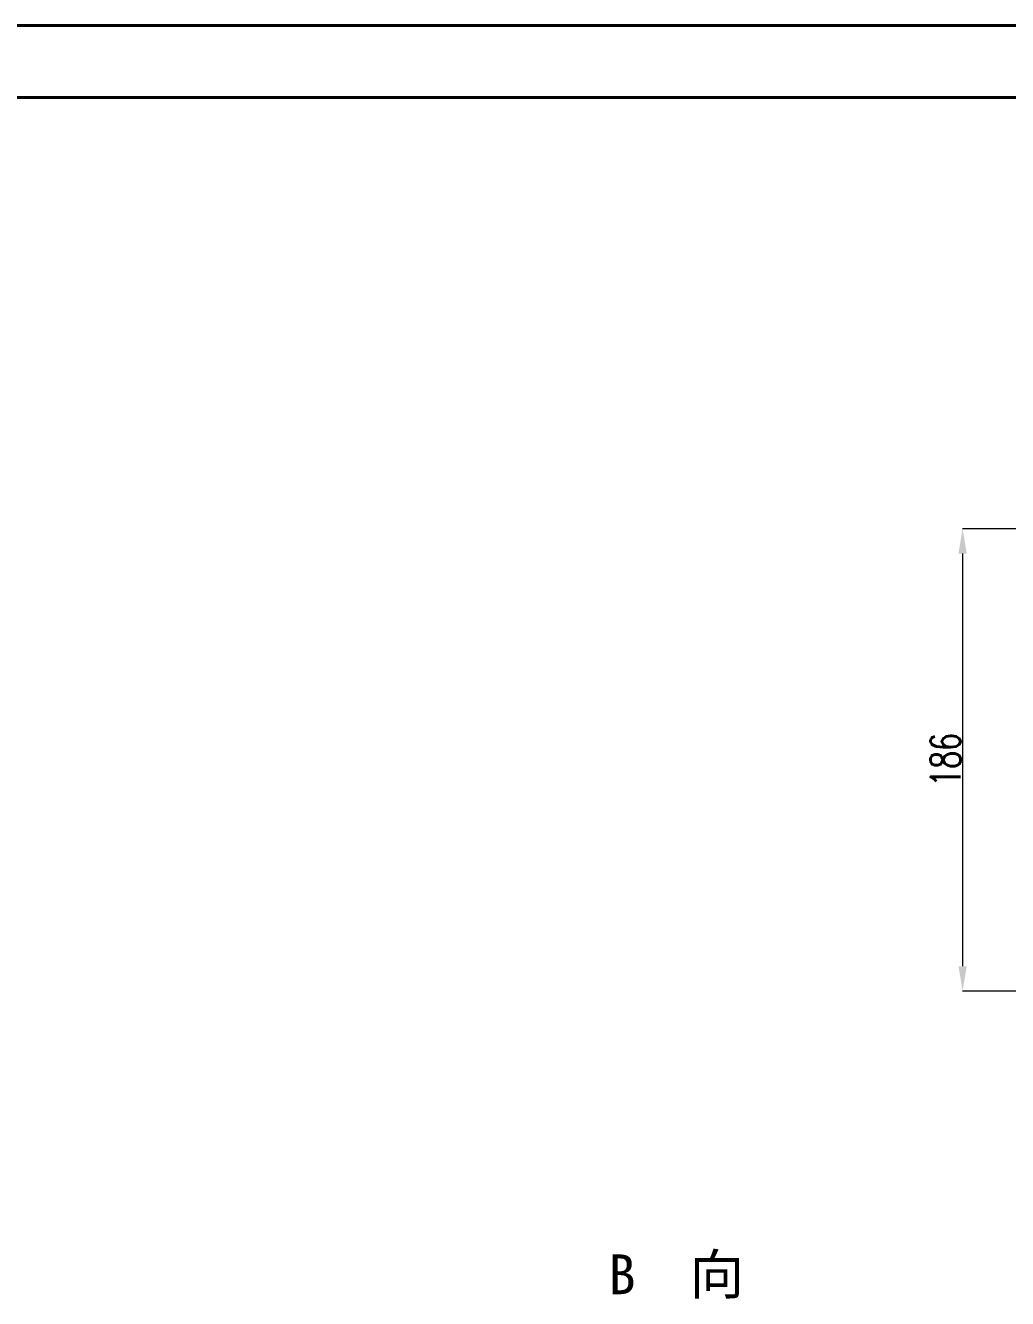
# Model space of a CAD drawing. Header units: millimetres. Extents: x 2160 to 4596, y 811 to 2534.
# Drawn here: x 3121 to 3515, y 2022 to 2534 of the extents above; entities that cross this region are included whole.
import ezdxf

# ---------------------------------------------------------------- set-up
doc = ezdxf.new("R2010")
doc.units = ezdxf.units.MM
for name, color, linetype, lineweight in [('AM_5', 3, 'Continuous', 25), ('AM_BOR', 7, 'Continuous', 50), ('文字', 7, 'Continuous', 13), ('粗实线', 7, 'Continuous', 40)]:
    doc.layers.add(name, color=color, linetype=linetype, lineweight=lineweight)
doc.styles.add('SLDTEXTSTYLE1', font='txt.shx', dxfattribs={"width": 0.7, "bigfont": 'gbcbig.shx'})
doc.styles.add('STYLE1', font='txt.shx', dxfattribs={"width": 0.8, "height": 3, "bigfont": 'hzdx.shx'})
doc.dimstyles.new('SLDDIMSTYLE12$0', dxfattribs={"dimtxt": 12, "dimasz": 10, "dimexe": 0, "dimexo": 0.0625, "dimgap": 0.875, "dimtad": 1, "dimdec": 1, "dimlfac": 1.8, "dimrnd": 1e-09, "dimzin": 12, "dimdsep": 46, "dimtxsty": 'SLDTEXTSTYLE1', "dimcen": 0.09, "dimdle": 8.16, "dimclrd": 3, "dimclre": 3, "dimadec": 0, "dimazin": 3, "dimtfac": 1, "dimtdec": 1, "dimtofl": 0, "dimtmove": 0, "dimatfit": 3, "dimfxl": 0, "dimfrac": 2, "dimtolj": 1, "dimlwd": 5, "dimlwe": 5, "dimarcsym": 0})

# ---------------------------------------------------------------- blocks, each defined once
blk = doc.blocks.new('*D57')
at = {"layer": 'AM_5', "color": 3, "lineweight": 5, "transparency": 16777216}
blk.add_line((3666.63, 2331.61), (3497.42, 2331.61), dxfattribs=at)
at = {"layer": 'AM_5', "color": 3, "linetype": 'Continuous', "lineweight": 5, "transparency": 16777216}
for p, q in [((3497.42, 2321.61), (3497.42, 2155.61)), ((3666.63, 2145.61), (3497.42, 2145.61))]:
    blk.add_line(p, q, dxfattribs=at)
at = {"layer": 'AM_5', "color": 3, "transparency": 16777216}
for points in [[(3495.75, 2321.61), (3499.08, 2321.61), (3497.42, 2331.61)], [(3495.75, 2155.61), (3499.08, 2155.61), (3497.42, 2145.61)]]:
    blk.add_solid(points, dxfattribs=at)
at = {"layer": 'Defpoints', "color": 0, "transparency": 16777216}
for p in [(3666.69, 2331.61), (3497.42, 2145.61), (3666.69, 2145.61)]:
    blk.add_point(p, dxfattribs=at)
at = {"layer": 'AM_5', "color": 0, "transparency": 16777216, "insert": (3490.54, 2238.61), "char_height": 12, "attachment_point": 5, "rotation": 90, "style": 'SLDTEXTSTYLE1'}
blk.add_mtext('\\A1;186', dxfattribs=at)
blk = doc.blocks.new('rA3')
at = {"layer": '粗实线'}
for p, q in [((753.384, 421.26), (333.384, 421.26)), ((748.384, 416.26), (358.384, 416.26))]:
    blk.add_line(p, q, dxfattribs=at)

msp = doc.modelspace()

# ---------------------------------------------------------------- block references
at = {"layer": 'AM_BOR', "xscale": 5.80078125, "yscale": 5.80078125, "zscale": 5.80078125}
msp.add_blockref('rA3', (226.083, 90.406), dxfattribs=at)

# ---------------------------------------------------------------- texts
at = {"layer": '文字', "insert": (3382.247, 2030.783), "char_height": 16, "width": 240, "attachment_point": 5, "style": 'STYLE1'}
msp.add_mtext('\\pt176;{\\fSimSun|b0|i0|c134|p2;\\W1;B  向}', dxfattribs=at)

# ---------------------------------------------------------------- dimensions: what is measured, and where the dimension line sits
at = {"layer": 'AM_5'}
dim = msp.add_linear_dim(base=(3497.417, 2145.613), p1=(3666.692, 2331.613), p2=(3666.691, 2145.613), angle=90, dimstyle='SLDDIMSTYLE12$0', override={"dimlfac": 1, "dimpost": ''}, dxfattribs=at)
dim.commit()
dim.dimension.update_dxf_attribs({"geometry": '*D57', "text_midpoint": (3490.542, 2238.613)})

doc.saveas('drawing.dxf')
